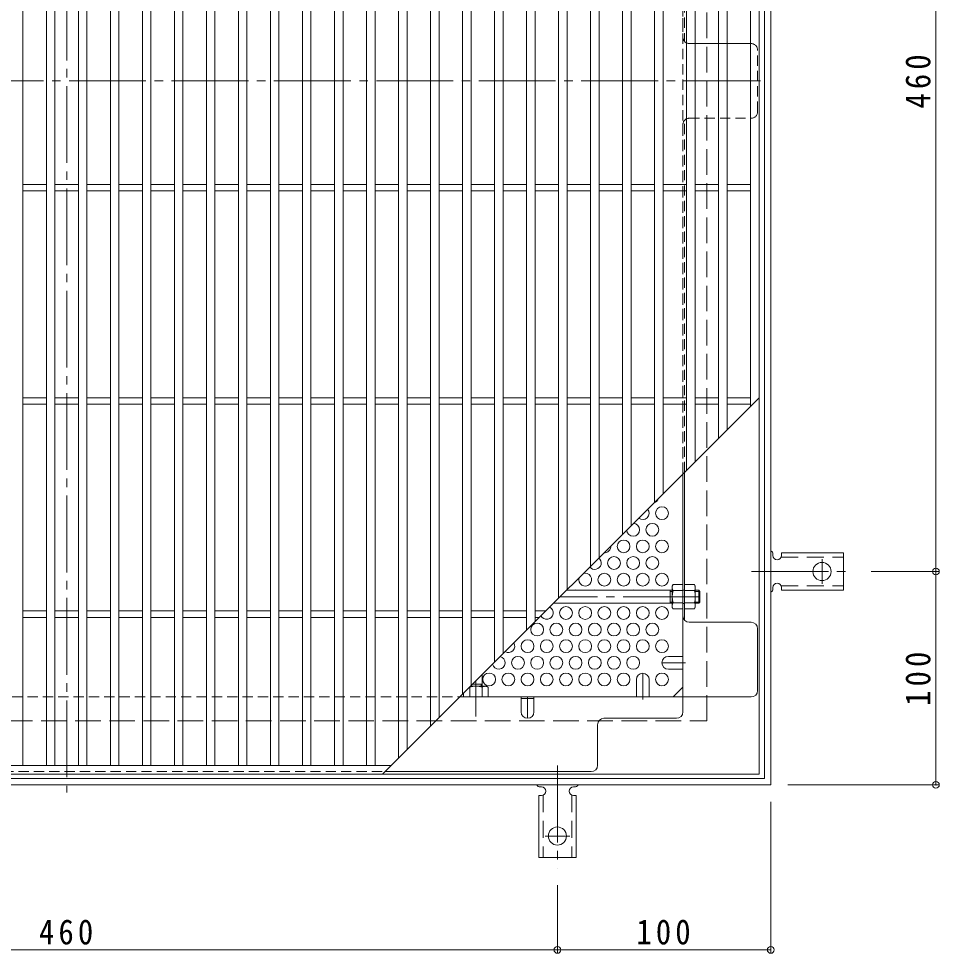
# Model space of a CAD drawing. Units: millimetres at full size, sheet at 1:4. Extents: x -953 to 1047, y -779 to 782.
# Drawn here: x -519.8 to -88.3, y -84.4 to 353.8 of the extents above; entities that cross this region are included whole.
import ezdxf

# ---------------------------------------------------------------- set-up
doc = ezdxf.new("R2010")
doc.units = ezdxf.units.MM
doc.header["$LTSCALE"] = 4
doc.header["$PDMODE"] = 32
doc.header["$PDSIZE"] = 3.2
for name, pattern in [('CHAIN1', [8, 5, -1, 1, -1]), ('CHAIN2', [12, 9, -1, 1, -1]), ('DASHED1', [1.8, 1.2, -0.6]), ('DASHED2', [3, 2, -1]), ('DASHED3', [4, 3, -1])]:
    doc.linetypes.add(name, pattern=pattern)
for name, color, linetype, lineweight in [('A-1_躯体', 3, 'Continuous', 9), ('A-2_仕上', 3, 'Continuous', 9), ('A-4_その他', 7, 'Continuous', 9), ('A-6_寸法', 2, 'Continuous', 9), ('A-7_ハッチ', 2, 'Continuous', 9), ('A-8_記号', 2, 'Continuous', 9), ('A-A_ﾊｯﾁ-ﾜｸ', 3, 'Continuous', 9), ('A-B_ﾊｯﾁ', 2, 'Continuous', 9)]:
    doc.layers.add(name, color=color, linetype=linetype, lineweight=lineweight)
doc.styles.add('ＭＳ ゴシック', font='')
doc.styles.get('ＭＳ ゴシック').set_extended_font_data('MS Gothic')

msp = doc.modelspace()

# ---------------------------------------------------------------- linework, layer by layer
at = {"layer": 'A-1_躯体', "color": 2}
for p, q in [((-167.292, 654.615), (-167.292, -5.385)), ((-170.292, 651.615), (-170.292, -2.385)), ((-170.292, -2.385), (-824.292, -2.385)), ((-167.292, -5.385), (-827.292, -5.385))]:
    msp.add_line(p, q, dxfattribs=at)
at = {"layer": 'A-1_躯体', "color": 2, "linetype": 'DASHED3'}
for p, q in [((-197.292, 24.615), (-197.292, 624.615)), ((-797.292, 24.615), (-197.292, 24.615))]:
    msp.add_line(p, q, dxfattribs=at)
at = {"layer": 'A-1_躯体'}
for p, q in [((-213.492, 85.812), (-263.095, 85.812)), ((-214.492, 79.812), (-214.492, 85.812)), ((-214.492, 85.312), (-213.492, 85.312)), ((-200.992, 85.812), (-202.692, 85.812)), ((-202.692, 85.312), (-200.492, 85.312)), ((-200.992, 79.812), (-200.992, 85.812)), ((-200.992, 85.812), (-200.492, 85.312)), ((-200.492, 80.312), (-200.492, 85.312)), ((-213.492, 79.812), (-269.095, 79.812)), ((-214.492, 80.312), (-213.492, 80.312)), ((-202.692, 80.312), (-200.492, 80.312)), ((-200.992, 79.812), (-202.692, 79.812)), ((-200.992, 79.812), (-200.492, 80.312)), ((-302.492, 46.416), (-302.492, 40.812)), ((-307.992, 40.916), (-307.992, 40.812)), ((-307.095, 41.812), (-302.492, 41.812)), ((-302.992, 41.812), (-302.992, 40.812))]:
    msp.add_line(p, q, dxfattribs=at)
at = {"layer": 'A-1_躯体', "linetype": 'CHAIN2'}
for p, q in [((-200.492, 82.812), (-266.095, 82.812)), ((-305.492, 43.416), (-305.492, 26.579))]:
    msp.add_line(p, q, dxfattribs=at)
at = {"layer": 'A-2_仕上'}
for p, q in [((-517.792, 3.615), (-517.792, 645.615)), ((-506.792, 3.615), (-506.792, 645.615)), ((-502.792, 3.615), (-502.792, 645.615)), ((-491.792, 3.615), (-491.792, 645.615)), ((-487.792, 3.615), (-487.792, 645.615)), ((-476.792, 3.615), (-476.792, 645.615)), ((-472.793, 3.615), (-472.793, 645.615)), ((-461.792, 3.615), (-461.792, 645.615)), ((-457.792, 3.615), (-457.792, 645.615)), ((-446.792, 3.615), (-446.792, 645.615)), ((-442.792, 3.615), (-442.792, 645.615)), ((-431.792, 3.615), (-431.792, 645.615)), ((-427.792, 3.615), (-427.792, 645.615)), ((-416.792, 3.615), (-416.792, 645.615)), ((-412.792, 3.615), (-412.792, 645.615)), ((-401.792, 3.615), (-401.792, 645.615)), ((-397.792, 3.615), (-397.792, 645.615)), ((-386.792, 3.615), (-386.792, 645.615)), ((-382.793, 3.615), (-382.793, 645.615)), ((-371.793, 3.615), (-371.793, 645.615)), ((-367.792, 3.615), (-367.792, 645.615)), ((-356.792, 3.615), (-356.792, 645.615)), ((-352.792, 3.615), (-352.792, 645.615)), ((-341.792, 7.115), (-341.792, 645.615)), ((-337.793, 11.115), (-337.793, 645.615)), ((-326.792, 22.115), (-326.792, 645.615)), ((-322.793, 26.115), (-322.793, 645.615)), ((-311.792, 37.115), (-311.792, 645.615)), ((-307.793, 41.114), (-307.793, 645.615)), ((-296.792, 52.115), (-296.792, 645.615)), ((-292.793, 56.114), (-292.793, 645.615)), ((-281.793, 67.115), (-281.793, 645.615)), ((-277.793, 71.114), (-277.793, 645.615)), ((-266.793, 82.115), (-266.793, 645.615)), ((-262.794, 645.615), (-262.794, 86.114)), ((-251.793, 645.615), (-251.793, 97.114)), ((-247.794, 645.615), (-247.794, 101.114)), ((-236.793, 645.615), (-236.793, 112.114)), ((-232.794, 645.615), (-232.794, 116.113)), ((-221.793, 645.615), (-221.793, 127.114)), ((-217.794, 645.615), (-217.794, 131.113)), ((-206.794, 142.114), (-206.794, 645.615)), ((-202.794, 146.113), (-202.794, 645.615)), ((-191.794, 157.114), (-191.794, 645.615)), ((-187.794, 161.113), (-187.794, 645.615)), ((-176.792, 172.116), (-176.792, 645.615)), ((-517.792, 276.115), (-506.792, 276.115)), ((-502.792, 276.115), (-491.792, 276.115)), ((-487.792, 276.115), (-476.792, 276.115)), ((-472.792, 276.115), (-461.792, 276.115)), ((-457.792, 276.115), (-446.792, 276.115)), ((-442.792, 276.115), (-431.792, 276.115)), ((-427.792, 276.115), (-416.792, 276.115)), ((-412.792, 276.115), (-401.792, 276.115)), ((-397.792, 276.115), (-386.792, 276.115)), ((-382.793, 276.115), (-371.793, 276.115)), ((-367.792, 276.115), (-356.792, 276.115)), ((-352.792, 276.115), (-341.792, 276.115)), ((-337.793, 276.115), (-326.792, 276.115)), ((-322.793, 276.115), (-311.792, 276.115)), ((-307.793, 276.115), (-296.792, 276.115)), ((-292.793, 276.115), (-281.793, 276.115)), ((-277.793, 276.115), (-266.793, 276.115)), ((-262.794, 276.115), (-251.793, 276.115)), ((-247.794, 276.115), (-236.793, 276.115)), ((-232.794, 276.115), (-221.793, 276.115)), ((-217.794, 276.115), (-206.794, 276.115)), ((-202.794, 276.115), (-191.794, 276.115)), ((-187.794, 276.115), (-176.794, 276.115)), ((-517.792, 273.115), (-506.792, 273.115)), ((-502.792, 273.115), (-491.792, 273.115)), ((-487.792, 273.115), (-476.792, 273.115)), ((-472.792, 273.115), (-461.792, 273.115)), ((-457.792, 273.115), (-446.792, 273.115)), ((-442.792, 273.115), (-431.792, 273.115)), ((-427.792, 273.115), (-416.792, 273.115)), ((-412.792, 273.115), (-401.792, 273.115)), ((-397.792, 273.115), (-386.792, 273.115)), ((-382.793, 273.115), (-371.793, 273.115)), ((-367.792, 273.115), (-356.792, 273.115)), ((-352.792, 273.115), (-341.792, 273.115)), ((-337.793, 273.115), (-326.792, 273.115)), ((-322.793, 273.115), (-311.792, 273.115)), ((-307.793, 273.115), (-296.792, 273.115)), ((-292.793, 273.115), (-281.793, 273.115)), ((-277.793, 273.115), (-266.793, 273.115)), ((-262.794, 273.115), (-251.793, 273.115)), ((-247.794, 273.115), (-236.793, 273.115)), ((-232.794, 273.115), (-221.793, 273.115)), ((-217.794, 273.115), (-206.794, 273.115)), ((-202.794, 273.115), (-191.794, 273.115)), ((-187.794, 273.115), (-176.794, 273.115)), ((-517.792, 176.115), (-506.792, 176.115)), ((-502.792, 176.115), (-491.792, 176.115)), ((-487.792, 176.115), (-476.792, 176.115)), ((-472.792, 176.115), (-461.792, 176.115)), ((-457.792, 176.115), (-446.792, 176.115)), ((-442.792, 176.115), (-431.792, 176.115)), ((-427.792, 176.115), (-416.792, 176.115)), ((-412.792, 176.115), (-401.792, 176.115)), ((-397.792, 176.115), (-386.792, 176.115)), ((-382.793, 176.115), (-371.793, 176.115)), ((-367.792, 176.115), (-356.792, 176.115)), ((-352.792, 176.115), (-341.792, 176.115)), ((-172.791, 176.116), (-349.292, -0.385)), ((-337.793, 176.115), (-326.792, 176.115)), ((-322.793, 176.115), (-311.792, 176.115)), ((-307.793, 176.115), (-296.792, 176.115)), ((-292.793, 176.115), (-281.793, 176.115)), ((-277.793, 176.115), (-266.793, 176.115)), ((-262.794, 176.115), (-251.793, 176.115)), ((-247.794, 176.115), (-236.793, 176.115)), ((-232.794, 176.115), (-221.793, 176.115)), ((-217.794, 176.115), (-206.794, 176.115)), ((-202.794, 176.115), (-191.794, 176.115)), ((-187.794, 176.115), (-176.794, 176.115)), ((-517.792, 173.115), (-506.792, 173.115)), ((-502.792, 173.115), (-491.792, 173.115)), ((-487.792, 173.115), (-476.792, 173.115)), ((-472.792, 173.115), (-461.792, 173.115)), ((-457.792, 173.115), (-446.792, 173.115)), ((-442.792, 173.115), (-431.792, 173.115)), ((-427.792, 173.115), (-416.792, 173.115)), ((-412.792, 173.115), (-401.792, 173.115)), ((-397.792, 173.115), (-386.792, 173.115)), ((-382.793, 173.115), (-371.793, 173.115)), ((-367.792, 173.115), (-356.792, 173.115)), ((-352.792, 173.115), (-341.792, 173.115)), ((-337.793, 173.115), (-326.792, 173.115)), ((-322.793, 173.115), (-311.792, 173.115)), ((-307.793, 173.115), (-296.792, 173.115)), ((-292.793, 173.115), (-281.793, 173.115)), ((-277.793, 173.115), (-266.793, 173.115)), ((-262.794, 173.115), (-251.793, 173.115)), ((-247.794, 173.115), (-236.793, 173.115)), ((-232.794, 173.115), (-221.793, 173.115)), ((-217.794, 173.115), (-206.794, 173.115)), ((-202.794, 173.115), (-191.794, 173.115)), ((-187.794, 173.115), (-176.794, 173.115)), ((-517.792, 76.115), (-506.792, 76.115)), ((-502.792, 76.115), (-491.792, 76.115)), ((-487.792, 76.115), (-476.792, 76.115)), ((-472.792, 76.115), (-461.792, 76.115)), ((-457.792, 76.115), (-446.792, 76.115)), ((-442.792, 76.115), (-431.792, 76.115)), ((-427.792, 76.115), (-416.792, 76.115)), ((-412.792, 76.115), (-401.792, 76.115)), ((-397.792, 76.115), (-386.792, 76.115)), ((-382.793, 76.115), (-371.793, 76.115)), ((-367.792, 76.115), (-356.792, 76.115)), ((-352.792, 76.115), (-341.792, 76.115)), ((-337.793, 76.115), (-326.792, 76.115)), ((-322.793, 76.115), (-311.792, 76.115)), ((-307.793, 76.115), (-296.792, 76.115)), ((-292.793, 76.115), (-281.793, 76.115)), ((-277.793, 76.115), (-272.792, 76.115)), ((-517.792, 73.115), (-506.792, 73.115)), ((-502.792, 73.115), (-491.792, 73.115)), ((-487.792, 73.115), (-476.792, 73.115)), ((-472.792, 73.115), (-461.792, 73.115)), ((-457.792, 73.115), (-446.792, 73.115)), ((-442.792, 73.115), (-431.792, 73.115)), ((-427.792, 73.115), (-416.792, 73.115)), ((-412.792, 73.115), (-401.792, 73.115)), ((-397.792, 73.115), (-386.792, 73.115)), ((-382.793, 73.115), (-371.793, 73.115)), ((-367.792, 73.115), (-356.792, 73.115)), ((-352.792, 73.115), (-341.792, 73.115)), ((-337.793, 73.115), (-326.792, 73.115)), ((-322.793, 73.115), (-311.792, 73.115)), ((-307.793, 73.115), (-296.792, 73.115)), ((-292.793, 73.115), (-281.793, 73.115)), ((-277.793, 73.115), (-275.792, 73.115)), ((-345.292, 3.615), (-821.792, 3.615))]:
    msp.add_line(p, q, dxfattribs=at)
msp.add_lwpolyline([(-821.792, 649.615), (-172.791, 649.615), (-172.791, -0.385), (-821.792, -0.385)], dxfattribs=at)
at = {"layer": 'A-4_その他'}
for p, q in [((-89.914, 94.616), (-89.914, 554.615)), ((-88.714, 94.616), (-120.292, 94.616)), ((-89.914, -5.385), (-89.914, 94.616)), ((-88.714, -5.385), (-159.292, -5.385)), ((-167.292, -83.962), (-167.292, -13.385)), ((-267.292, -83.962), (-267.292, -52.385)), ((-727.291, -82.762), (-267.292, -82.762)), ((-267.292, -82.762), (-167.292, -82.762))]:
    msp.add_line(p, q, dxfattribs=at)
for p in [(-89.914, 94.616), (-89.914, -5.385), (-267.292, -82.762), (-167.292, -82.762)]:
    msp.add_point(p, dxfattribs=at)
at = {"layer": 'A-6_寸法'}
for centre in [(-218.292, 121.965), (-222.792, 114.171), (-236.292, 106.377), (-227.292, 106.377), (-218.292, 106.377), (-240.792, 98.583), (-231.792, 98.583), (-222.792, 98.583), (-245.292, 90.788), (-236.292, 90.788), (-227.292, 90.788), (-218.292, 90.788), (-263.292, 75.2), (-254.292, 75.2), (-245.292, 75.2), (-236.292, 75.2), (-227.292, 75.2), (-218.292, 75.2), (-276.792, 67.406), (-267.792, 67.406), (-258.792, 67.406), (-249.792, 67.406), (-240.792, 67.406), (-231.792, 67.406), (-222.792, 67.406), (-281.292, 59.612), (-272.292, 59.612), (-263.292, 59.612), (-254.292, 59.612), (-245.292, 59.612), (-236.292, 59.612), (-227.292, 59.612), (-218.292, 59.612), (-285.792, 51.817), (-276.792, 51.817), (-267.792, 51.817), (-258.792, 51.817), (-249.792, 51.817), (-240.792, 51.817), (-231.792, 51.817), (-299.292, 44.023), (-290.292, 44.023), (-281.292, 44.023), (-272.292, 44.023), (-263.292, 44.023), (-254.292, 44.023), (-245.292, 44.023), (-236.292, 44.023), (-218.292, 44.023)]:
    msp.add_circle(centre, 3, dxfattribs=at)
for centre, start, end in [((-222.792, 129.76), 284.19114, 345.80886), ((-227.292, 121.965), 229.72788, 40.27212), ((-231.792, 114.171), 181.04974, 88.95026), ((-245.292, 106.377), 265.60418, 4.39582), ((-249.792, 98.583), 217.783, 52.217), ((-254.292, 90.788), 160.56655, 109.43345), ((-258.792, 82.994), 69.91728, 110.08272), ((-249.792, 82.994), 69.91728, 110.08272), ((-240.792, 82.994), 69.91728, 110.08272), ((-231.792, 82.994), 69.91728, 110.08272), ((-222.792, 82.994), 69.91728, 110.08272), ((-272.292, 75.2), 205.5078, 64.4922), ((-290.292, 59.612), 238.57556, 31.42444), ((-294.792, 51.817), 192.19854, 77.80146)]:
    msp.add_arc(centre, 3, start, end, dxfattribs=at)
at = {"layer": 'A-7_ハッチ', "linetype": 'CHAIN2'}
for p, q in [((-497.292, 658.212), (-497.292, -8.981)), ((-172.135, 324.615), (-822.017, 324.615))]:
    msp.add_line(p, q, dxfattribs=at)
at = {"layer": 'A-7_ハッチ', "linetype": 'DASHED1'}
for p, q in [((-208.492, 140.416), (-208.492, 620.419)), ((-207.692, 577.462), (-207.692, 343.076)), ((-176.488, 342.116), (-205.492, 342.116)), ((-173.488, 310.115), (-173.488, 339.116)), ((-205.492, 307.115), (-176.488, 307.115)), ((-207.692, 141.216), (-207.692, 306.154)), ((-207.692, 85.812), (-208.492, 85.812)), ((-207.692, 79.612), (-208.492, 79.612)), ((-818.095, 35.812), (-313.095, 35.812)), ((-743.091, 0.812), (-348.095, 0.812))]:
    msp.add_line(p, q, dxfattribs=at)
at = {"layer": 'A-7_ハッチ'}
for p, q in [((-208.492, 28.812), (-208.492, 140.416)), ((-207.692, 71.773), (-207.692, 141.216)), ((-176.488, 70.813), (-205.492, 70.813)), ((-173.488, 38.812), (-173.488, 67.813)), ((-213.104, 35.812), (-208.492, 40.424)), ((-313.095, 35.812), (-176.488, 35.812)), ((-284.292, 35.012), (-278.292, 35.012)), ((-248.493, 3.812), (-248.493, 22.812)), ((-245.493, 25.812), (-211.492, 25.812)), ((-348.095, 0.812), (-251.493, 0.812))]:
    msp.add_line(p, q, dxfattribs=at)
at = {"layer": 'A-7_ハッチ', "linetype": 'DASHED1'}
for centre, start, end in [((-205.492, 345.116), 180, 270), ((-176.488, 339.116), 0, 90), ((-205.492, 304.115), 90, 180), ((-176.488, 310.115), 270, 0)]:
    msp.add_arc(centre, 3, start, end, dxfattribs=at)
at = {"layer": 'A-7_ハッチ'}
for centre, start, end in [((-205.492, 73.813), 180, 270), ((-176.488, 67.813), 0, 90), ((-176.488, 38.812), 270, 0), ((-211.492, 28.812), 270, 0), ((-245.493, 22.812), 90, 180), ((-251.493, 3.812), 270, 0)]:
    msp.add_arc(centre, 3, start, end, dxfattribs=at)
at = {"layer": 'A-8_記号'}
for p, q in [((-215.292, 54.817), (-208.492, 54.817)), ((-215.292, 48.817), (-208.492, 48.817)), ((-230.292, 43.962), (-230.292, 35.812)), ((-224.292, 43.962), (-224.292, 35.812)), ((-284.292, 28.812), (-284.292, 35.812)), ((-278.292, 28.812), (-278.292, 35.812))]:
    msp.add_line(p, q, dxfattribs=at)
at = {"layer": 'A-8_記号', "linetype": 'CHAIN1'}
for p, q in [((-207.292, 51.817), (-218.292, 51.817)), ((-227.292, 34.612), (-227.292, 46.962)), ((-281.292, 35.812), (-281.292, 25.812))]:
    msp.add_line(p, q, dxfattribs=at)
at = {"layer": 'A-8_記号'}
for centre, start, end in [((-215.292, 51.817), 90, 270), ((-227.292, 43.962), 0, 180), ((-281.292, 28.812), 180, 0)]:
    msp.add_arc(centre, 3, start, end, dxfattribs=at)
at = {"layer": 'A-A_ﾊｯﾁ-ﾜｸ', "color": 2, "linetype": 'DASHED1'}
for p, q in [((-208.492, 575.582), (-208.492, 345.116)), ((-205.492, 342.116), (-176.488, 342.116)), ((-173.488, 310.115), (-173.488, 339.116)), ((-205.492, 307.115), (-176.488, 307.115)), ((-208.492, 304.115), (-208.492, 140.416)), ((-743.091, 0.812), (-348.095, 0.812))]:
    msp.add_line(p, q, dxfattribs=at)
at = {"layer": 'A-A_ﾊｯﾁ-ﾜｸ'}
for p, q in [((-166.292, 102.616), (-166.292, 102.116)), ((-162.292, 103.366), (-162.292, 102.116)), ((-162.292, 103.366), (-133.292, 103.366)), ((-133.292, 85.866), (-133.292, 103.366)), ((-166.292, 87.12), (-166.292, 86.607)), ((-162.292, 85.866), (-162.292, 87.116)), ((-162.292, 85.866), (-133.292, 85.866)), ((-274.787, -6.385), (-275.3, -6.385)), ((-259.292, -6.385), (-259.792, -6.385)), ((-276.042, -10.385), (-274.792, -10.385)), ((-276.042, -10.385), (-276.042, -39.385)), ((-258.541, -10.385), (-259.791, -10.385)), ((-258.541, -10.385), (-258.541, -39.385)), ((-276.042, -39.385), (-258.541, -39.385))]:
    msp.add_line(p, q, dxfattribs=at)
at = {"layer": 'A-A_ﾊｯﾁ-ﾜｸ', "linetype": 'DASHED2'}
for p, q in [((-162.438, 101.366), (-133.292, 101.366)), ((-162.438, 87.866), (-133.292, 87.866)), ((-274.042, -10.239), (-274.042, -39.385)), ((-260.541, -10.239), (-260.541, -39.385))]:
    msp.add_line(p, q, dxfattribs=at)
at = {"layer": 'A-A_ﾊｯﾁ-ﾜｸ', "color": 7, "linetype": 'CHAIN2'}
for p, q in [((-143.292, 100.392), (-143.292, 88.84)), ((-176.292, 94.616), (-128.292, 94.616)), ((-267.292, 3.616), (-267.292, -44.385)), ((-261.516, -29.385), (-273.068, -29.385))]:
    msp.add_line(p, q, dxfattribs=at)
at = {"layer": 'A-A_ﾊｯﾁ-ﾜｸ'}
for centre in [(-143.292, 94.616), (-267.292, -29.385)]:
    msp.add_circle(centre, 4.25, dxfattribs=at)
at = {"layer": 'A-A_ﾊｯﾁ-ﾜｸ', "color": 2, "linetype": 'DASHED1'}
for centre, start, end in [((-205.492, 345.116), 180, 270), ((-176.488, 339.116), 0, 90), ((-205.492, 304.115), 90, 180), ((-176.488, 310.115), 270, 0)]:
    msp.add_arc(centre, 3, start, end, dxfattribs=at)
at = {"layer": 'A-A_ﾊｯﾁ-ﾜｸ'}
for centre, start, end in [((-168.292, 102.616), 0.27597, 60.00049), ((-164.292, 102.116), 180, 0), ((-164.292, 87.116), 0, 179.86671), ((-168.292, 86.616), 299.99928, 359.75838), ((-275.292, -4.385), 209.99928, 269.75838), ((-274.792, -8.385), 270, 89.86671), ((-259.791, -8.385), 90, 270), ((-259.292, -4.385), 270.27597, 330.00049)]:
    msp.add_arc(centre, 2, start, end, dxfattribs=at)
at = {"layer": 'A-B_ﾊｯﾁ'}
for p, q in [((-213.492, 87.812), (-213.059, 88.562)), ((-213.492, 77.812), (-213.492, 87.812)), ((-208.492, 88.562), (-213.059, 88.562)), ((-208.492, 77.062), (-208.492, 88.562)), ((-207.692, 77.062), (-207.692, 88.562)), ((-207.692, 88.562), (-203.125, 88.562)), ((-202.692, 87.812), (-203.125, 88.562)), ((-202.692, 77.812), (-202.692, 87.812)), ((-213.059, 85.675), (-208.492, 85.675)), ((-203.125, 85.675), (-207.692, 85.675)), ((-213.059, 79.949), (-208.492, 79.949)), ((-203.125, 79.949), (-207.692, 79.949)), ((-213.492, 77.812), (-213.059, 77.062)), ((-208.492, 77.062), (-213.059, 77.062)), ((-207.692, 77.062), (-203.125, 77.062)), ((-202.692, 77.812), (-203.125, 77.062)), ((-308.355, 40.379), (-308.355, 35.812)), ((-308.095, 40.812), (-300.492, 40.812)), ((-302.628, 40.379), (-302.628, 35.812)), ((-300.492, 40.812), (-299.742, 40.379)), ((-299.742, 35.812), (-299.742, 40.379)), ((-311.242, 35.812), (-311.242, 37.666))]:
    msp.add_line(p, q, dxfattribs=at)
for centre, radius, start, end in [((-210.21, 86.917), 3.29, 149.99998, 176.07924), ((-205.974, 86.917), 3.29, 3.92076, 30.00002), ((-210.757, 87.152), 2.735, 180.2103, 212.68507), ((-203.809, 82.812), 9.683, 162.79973, 197.20026), ((-205.426, 87.152), 2.735, 327.31493, 359.7897), ((-212.374, 82.812), 9.683, 342.79974, 17.20027), ((-210.757, 78.472), 2.735, 147.31491, 179.78969), ((-205.426, 78.472), 2.735, 0.21031, 32.68509), ((-210.21, 78.707), 3.29, 183.92075, 210), ((-205.974, 78.707), 3.29, 330, 356.07925), ((-309.832, 38.077), 2.735, 57.31491, 59.9618), ((-305.492, 31.129), 9.683, 72.79973, 107.20026), ((-301.151, 38.077), 2.735, 90.2103, 122.68507), ((-301.386, 37.53), 3.29, 59.99998, 86.07924)]:
    msp.add_arc(centre, radius, start, end, dxfattribs=at)

# ---------------------------------------------------------------- texts
at = {"layer": 'A-4_その他', "color": 2, "char_height": 11.73, "attachment_point": 7, "rotation": 90, "style": 'ＭＳ ゴシック'}
for s, insert in [('\\T1.27;\\W0.9;460', (-92.314, 311.616)), ('\\T1.27;\\W0.9;100', (-92.314, 31.616))]:
    msp.add_mtext(s, dxfattribs=dict(at, insert=insert))
at = {"layer": 'A-4_その他', "color": 2, "char_height": 11.73, "attachment_point": 7, "style": 'ＭＳ ゴシック'}
for s, insert in [('\\T1.27;\\W0.9;460', (-510.291, -80.362)), ('\\T1.27;\\W0.9;100', (-230.292, -80.362))]:
    msp.add_mtext(s, dxfattribs=dict(at, insert=insert))

doc.saveas('drawing.dxf')
